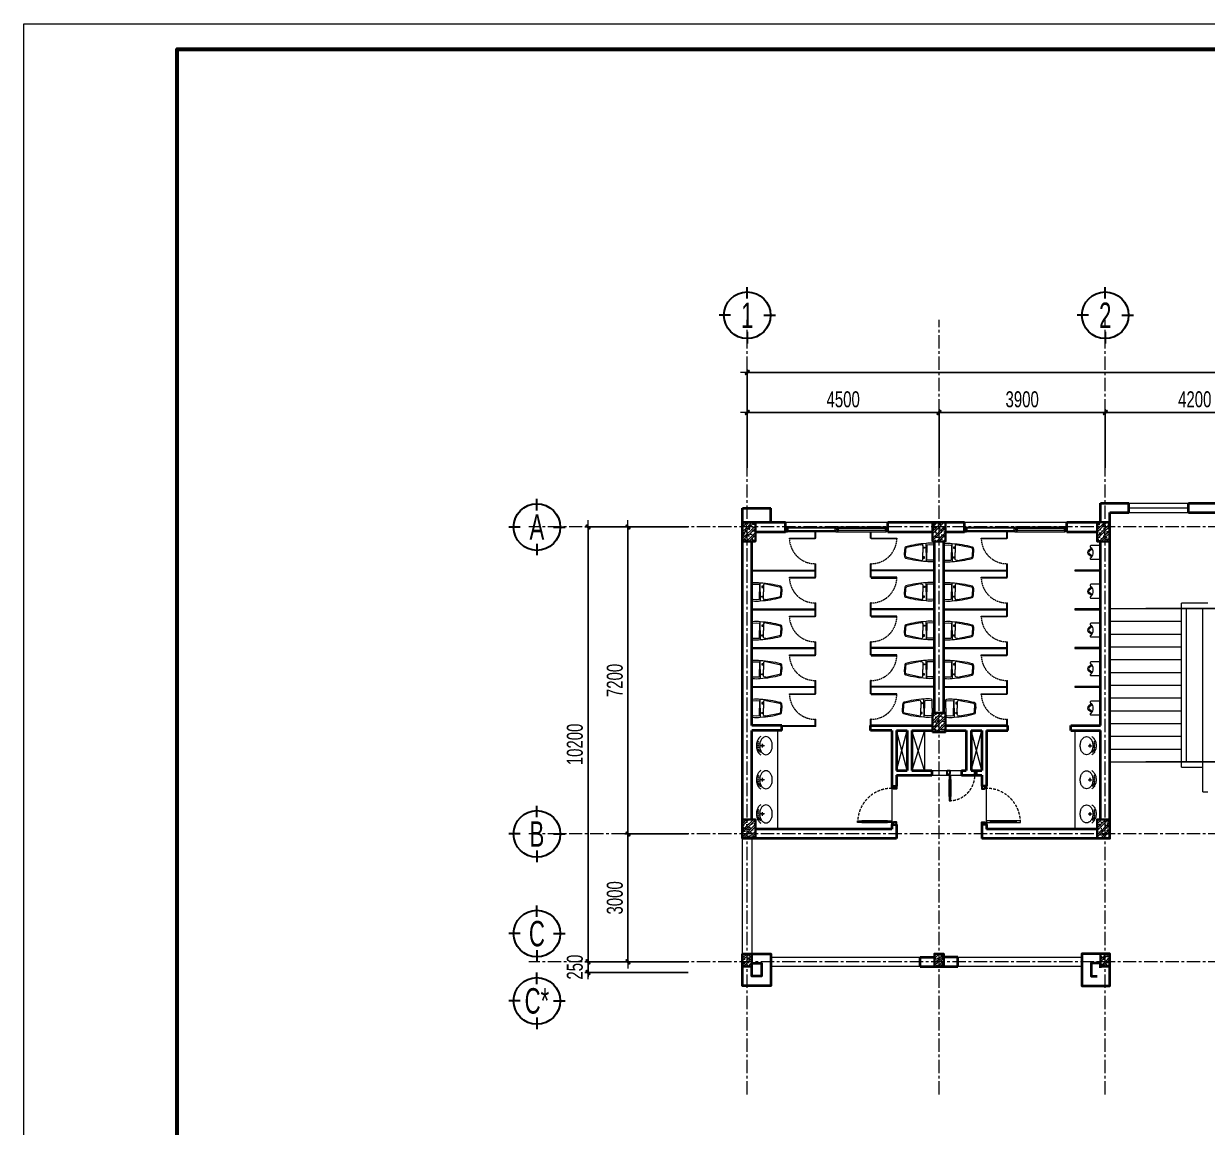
# Model space of a CAD drawing. Header units: millimetres. Extents: x 1890250 to 2116214, y -724415 to -634712.
# Drawn here: x 1890250 to 1918025, y -660600 to -634712 of the extents above; entities that cross this region are included whole.
import ezdxf
from ezdxf.enums import TextEntityAlignment as Align

# ---------------------------------------------------------------- set-up
doc = ezdxf.new("R2010")
doc.units = ezdxf.units.MM
doc.header["$LTSCALE"] = 250
doc.header["$MEASUREMENT"] = 0
for name, pattern in [('CENTER', [2, 1.25, -0.25, 0.25, -0.25]), ('HIDDEN', [0.375, 0.25, -0.125]), ('HIDDEN2', [0.1875, 0.125, -0.0625])]:
    doc.linetypes.add(name, pattern=pattern)
doc.layers.get('DEFPOINTS').update_dxf_attribs({"lineweight": 0})
for name, color, linetype, lineweight in [('03', 252, 'Continuous', 30), ('07 TB VE SINH', 154, 'Continuous', 5), ('180526 TMB PTTH VSC Hai Phong$0$Noi that', 146, 'Continuous', 9), ('cat1', 30, 'Continuous', 40), ('cot', 40, 'Continuous', 35), ('DBH_cua', 125, 'Continuous', 9), ('DBH_manh1', 67, 'Continuous', 13), ('DBH_thay1', 63, 'Continuous', 18), ('dim', 144, 'Continuous', 13), ('hatch1', 136, 'Continuous', 9), ('Khungten_LCDI', 7, 'Continuous', 5), ('KT-noithat', 8, 'HIDDEN', 9), ('LC Dim', 8, 'Continuous', 18), ('LC Text1', 3, 'Continuous', 20), ('manh1', 67, 'Continuous', 13), ('manh2', 155, 'Continuous', 9), ('Noi that', 35, 'Continuous', 9), ('noithat', 125, 'Continuous', 9), ('thay1', 63, 'Continuous', 18), ('truc', 76, 'CENTER', 9)]:
    doc.layers.add(name, color=color, linetype=linetype, lineweight=lineweight)
doc.styles.add('EG 1', font='VHAVANB.TTF')
doc.styles.add('HOATBIF', font='hoatbif.shx', dxfattribs={"width": 0.7})
doc.styles.add('Khungten', font='VHAVAN.TTF', dxfattribs={"width": 0.9, "height": 5000})
doc.styles.add('Tahoma', font='tahoma.ttf')
doc.styles.add('Title', font='VHBLACK.TTF', dxfattribs={"width": 0.8})
doc.dimstyles.new('1-100', dxfattribs={"dimscale": 100, "dimtxt": 2.5, "dimasz": 0.35, "dimexe": 0.5, "dimexo": 0, "dimgap": 0.8, "dimtad": 1, "dimdec": 0, "dimzin": 0, "dimdsep": 46, "dimtxsty": 'HOATBIF', "dimblk1": 'DOT', "dimblk2": 'DOT', "dimsah": 1, "dimcen": -1, "dimdle": 1, "dimclrd": 256, "dimclre": 256, "dimclrt": 4, "dimadec": 3, "dimazin": 2, "dimtfac": 0.333333, "dimtdec": 0, "dimtix": 1, "dimtmove": 2, "dimatfit": 3, "dimldrblk": 'DOT', "dimfxl": 1, "dimtvp": 0.833333, "dimtolj": 1, "dimtzin": 0, "dimarcsym": 0})
doc.dimstyles.new('1-150', dxfattribs={"dimscale": 150, "dimtxt": 2.5, "dimasz": 0.35, "dimexe": 0.5, "dimexo": 0, "dimgap": 0.8, "dimtad": 1, "dimdec": 0, "dimzin": 0, "dimdsep": 46, "dimtxsty": 'HOATBIF', "dimblk1": 'DOT', "dimblk2": 'DOT', "dimsah": 1, "dimcen": -1, "dimdle": 1, "dimclrd": 256, "dimclre": 256, "dimclrt": 4, "dimadec": 3, "dimazin": 2, "dimtfac": 0.333333, "dimtdec": 0, "dimtix": 1, "dimtmove": 2, "dimatfit": 3, "dimldrblk": 'DOT', "dimfxl": 1, "dimtvp": 0.833333, "dimtolj": 1, "dimtzin": 0, "dimarcsym": 0})

# ---------------------------------------------------------------- blocks, each defined once
blk = doc.blocks.new('lcdi fix H')
at = {"layer": 'DEFPOINTS', "lineweight": 0}
blk.add_lwpolyline([(-1200, -14850), (-1200, 14850), (40800, 14850), (40800, -14850)], close=True, dxfattribs=at)
at = {"layer": 'Khungten_LCDI', "color": 5, "lineweight": 60}
blk.add_lwpolyline([(0, -14650), (0, 14650), (40600, 14650), (40600, -14650)], close=True, dxfattribs=at)
at = {"color": 7, "style": 'Khungten', "width": 0.8}
for tag, p in [('REVISION', (39498.8, -10746.3)), ('NGAYHT', (39546.1, -11609.4))]:
    blk.add_attdef(tag, text='', height=200, dxfattribs=at).set_placement(p, align=Align.CENTER)
at = {"layer": 'LC Text1', "style": 'Title', "width": 1.485915}
for tag, p, p2 in [('TENBANVE1', (36912.7, -8885.8), (40339.1, -8885.8)), ('TENBANVE2', (36912.7, -9562.5), (40339.1, -9562.5))]:
    blk.add_attdef(tag, text='', height=250, dxfattribs=at).set_placement(p, p2, align=Align.FIT)
at = {"layer": 'LC Text1', "style": 'Title', "width": 0.7}
blk.add_attdef('SOBANVE', text='', height=250, dxfattribs=at).set_placement((39562, -13896.2), align=Align.CENTER)
blk = doc.blocks.new('A$C0B8376B1')
at = {"layer": 'truc'}
for p, q in [((5129, 442), (5129, 18610)), ((9629, 442), (9629, 18610)), ((13529, 442), (13529, 18610)), ((92758, 13754), (0, 13754)), ((92758, 6554), (0, 6554)), ((92758, 3554), (0, 3554))]:
    blk.add_line(p, q, dxfattribs=at)
blk = doc.blocks.new('DOT')
at = {"layer": 'LC Dim'}
blk.add_line((-3, 0), (3, 0), dxfattribs=at)
at = {"layer": 'LC Dim', "color": 4}
blk.add_line((-1, -1), (1, 1), dxfattribs=at)
blk.add_lwpolyline([(0.5, 1), (-1, -0.5), (-0.5, -1), (1, 0.5)], close=True, dxfattribs=at)
blk = doc.blocks.new('*D771')
at = {"layer": 'DEFPOINTS', "color": 0, "transparency": 16777216}
for p in [(1915630, -643833), (1915630, -645127), (1919830, -645127)]:
    blk.add_point(p, dxfattribs=at)
at = {"layer": 'dim', "lineweight": -2, "transparency": 16777216}
for p, q in [((1915630, -645127), (1915630, -643758)), ((1919830, -645127), (1919830, -643758)), ((1919777, -643833), (1915682, -643833))]:
    blk.add_line(p, q, dxfattribs=at)
at = {"layer": 'dim', "lineweight": -2, "transparency": 16777216, "xscale": 52.5, "yscale": 52.5, "zscale": 52.5, "rotation": 180}
blk.add_blockref('DOT', (1915630, -643833), dxfattribs=at)
at = {"layer": 'dim', "lineweight": -2, "transparency": 16777216, "xscale": 52.5, "yscale": 52.5, "zscale": 52.5}
blk.add_blockref('DOT', (1919830, -643833), dxfattribs=at)
at = {"layer": 'dim', "color": 4, "transparency": 16777216, "insert": (1917730, -643525), "char_height": 375, "attachment_point": 5, "style": 'HOATBIF'}
blk.add_mtext('\\A1;4200', dxfattribs=at)
blk = doc.blocks.new('*D772')
at = {"layer": 'DEFPOINTS', "color": 0, "transparency": 16777216}
for p in [(1911730, -643833), (1911730, -645127), (1915630, -645127)]:
    blk.add_point(p, dxfattribs=at)
at = {"layer": 'dim', "lineweight": -2, "transparency": 16777216}
for p, q in [((1911730, -645127), (1911730, -643758)), ((1915630, -645127), (1915630, -643758)), ((1915577, -643833), (1911782, -643833))]:
    blk.add_line(p, q, dxfattribs=at)
at = {"layer": 'dim', "lineweight": -2, "transparency": 16777216, "xscale": 52.5, "yscale": 52.5, "zscale": 52.5, "rotation": 180}
blk.add_blockref('DOT', (1911730, -643833), dxfattribs=at)
at = {"layer": 'dim', "lineweight": -2, "transparency": 16777216, "xscale": 52.5, "yscale": 52.5, "zscale": 52.5}
blk.add_blockref('DOT', (1915630, -643833), dxfattribs=at)
at = {"layer": 'dim', "color": 4, "transparency": 16777216, "insert": (1913680, -643525), "char_height": 375, "attachment_point": 5, "style": 'HOATBIF'}
blk.add_mtext('\\A1;3900', dxfattribs=at)
blk = doc.blocks.new('*D773')
at = {"layer": 'DEFPOINTS', "color": 0, "transparency": 16777216}
for p in [(1907230, -643833), (1907230, -645127), (1911730, -645127)]:
    blk.add_point(p, dxfattribs=at)
at = {"layer": 'dim', "lineweight": -2, "transparency": 16777216}
for p, q in [((1907230, -645127), (1907230, -643758)), ((1911730, -645127), (1911730, -643758)), ((1911677, -643833), (1907282, -643833))]:
    blk.add_line(p, q, dxfattribs=at)
at = {"layer": 'dim', "lineweight": -2, "transparency": 16777216, "xscale": 52.5, "yscale": 52.5, "zscale": 52.5, "rotation": 180}
blk.add_blockref('DOT', (1907230, -643833), dxfattribs=at)
at = {"layer": 'dim', "lineweight": -2, "transparency": 16777216, "xscale": 52.5, "yscale": 52.5, "zscale": 52.5}
blk.add_blockref('DOT', (1911730, -643833), dxfattribs=at)
at = {"layer": 'dim', "color": 4, "transparency": 16777216, "insert": (1909480, -643525), "char_height": 375, "attachment_point": 5, "style": 'HOATBIF'}
blk.add_mtext('\\A1;4500', dxfattribs=at)
blk = doc.blocks.new('*D774')
at = {"layer": 'DEFPOINTS', "color": 0, "transparency": 16777216}
for p in [(1907230, -642895), (1907230, -645127), (1988630, -645127)]:
    blk.add_point(p, dxfattribs=at)
at = {"layer": 'dim', "lineweight": -2, "transparency": 16777216}
for p, q in [((1907230, -645127), (1907230, -642820)), ((1988577, -642895), (1907282, -642895)), ((1988630, -645127), (1988630, -642820))]:
    blk.add_line(p, q, dxfattribs=at)
at = {"layer": 'dim', "lineweight": -2, "transparency": 16777216, "xscale": 52.5, "yscale": 52.5, "zscale": 52.5, "rotation": 180}
blk.add_blockref('DOT', (1907230, -642895), dxfattribs=at)
at = {"layer": 'dim', "lineweight": -2, "transparency": 16777216, "xscale": 52.5, "yscale": 52.5, "zscale": 52.5}
blk.add_blockref('DOT', (1988630, -642895), dxfattribs=at)
at = {"layer": 'dim', "color": 4, "transparency": 16777216, "insert": (1947930, -642588), "char_height": 375, "attachment_point": 5, "style": 'HOATBIF'}
blk.add_mtext('\\A1;81400', dxfattribs=at)
blk = doc.blocks.new('KyHieu TrucDinhVi')
at = {"color": 7, "lineweight": 30}
for p, q in [((0, 2.36), (0, 4)), ((-2.36, 0), (-4, 0)), ((2.36, 0), (4, 0)), ((0, -2.36), (0, -4))]:
    blk.add_line(p, q, dxfattribs=at)
blk.add_circle((0, 0), 3.3, dxfattribs=at)
at = {"ltscale": 20, "style": 'Tahoma'}
blk.add_attdef('AA', text='', height=3, dxfattribs=at).set_placement((0, 0), align=Align.MIDDLE_CENTER)
blk = doc.blocks.new('*D775')
at = {"layer": 'DEFPOINTS', "color": 0, "transparency": 16777216}
for p in [(1904429, -653718), (1905842, -653718), (1905842, -656718)]:
    blk.add_point(p, dxfattribs=at)
at = {"layer": 'dim', "lineweight": -2, "transparency": 16777216}
for p, q in [((1905842, -653718), (1904354, -653718)), ((1904429, -656666), (1904429, -653771)), ((1905842, -656718), (1904354, -656718))]:
    blk.add_line(p, q, dxfattribs=at)
at = {"layer": 'dim', "lineweight": -2, "transparency": 16777216, "xscale": 52.5, "yscale": 52.5, "zscale": 52.5}
for p, rotation in [((1904429, -653718), 90), ((1904429, -656718), 270)]:
    blk.add_blockref('DOT', p, dxfattribs=dict(at, rotation=rotation))
at = {"layer": 'dim', "color": 4, "transparency": 16777216, "insert": (1904122, -655218), "char_height": 375, "attachment_point": 5, "rotation": 90, "style": 'HOATBIF'}
blk.add_mtext('\\A1;3000', dxfattribs=at)
blk = doc.blocks.new('*D776')
at = {"layer": 'DEFPOINTS', "color": 0, "transparency": 16777216}
for p in [(1904429, -646518), (1905842, -646518), (1905842, -653718)]:
    blk.add_point(p, dxfattribs=at)
at = {"layer": 'dim', "lineweight": -2, "transparency": 16777216}
for p, q in [((1905842, -646518), (1904354, -646518)), ((1904429, -653666), (1904429, -646571)), ((1905842, -653718), (1904354, -653718))]:
    blk.add_line(p, q, dxfattribs=at)
at = {"layer": 'dim', "lineweight": -2, "transparency": 16777216, "xscale": 52.5, "yscale": 52.5, "zscale": 52.5}
for p, rotation in [((1904429, -646518), 90), ((1904429, -653718), 270)]:
    blk.add_blockref('DOT', p, dxfattribs=dict(at, rotation=rotation))
at = {"layer": 'dim', "color": 4, "transparency": 16777216, "insert": (1904122, -650118), "char_height": 375, "attachment_point": 5, "rotation": 90, "style": 'HOATBIF'}
blk.add_mtext('\\A1;7200', dxfattribs=at)
blk = doc.blocks.new('*D777')
at = {"layer": 'DEFPOINTS', "color": 0, "transparency": 16777216}
for p in [(1903492, -646518), (1905842, -646518), (1905842, -656718)]:
    blk.add_point(p, dxfattribs=at)
at = {"layer": 'dim', "lineweight": -2, "transparency": 16777216}
for p, q in [((1905842, -646518), (1903417, -646518)), ((1903492, -656666), (1903492, -646571)), ((1905842, -656718), (1903417, -656718))]:
    blk.add_line(p, q, dxfattribs=at)
at = {"layer": 'dim', "lineweight": -2, "transparency": 16777216, "xscale": 52.5, "yscale": 52.5, "zscale": 52.5}
for p, rotation in [((1903492, -646518), 90), ((1903492, -656718), 270)]:
    blk.add_blockref('DOT', p, dxfattribs=dict(at, rotation=rotation))
at = {"layer": 'dim', "color": 4, "transparency": 16777216, "insert": (1903184, -651618), "char_height": 375, "attachment_point": 5, "rotation": 90, "style": 'HOATBIF'}
blk.add_mtext('\\A1;10200', dxfattribs=at)
blk = doc.blocks.new('*D778')
at = {"layer": 'DEFPOINTS', "color": 0, "transparency": 16777216}
for p in [(1905842, -656718), (1903492, -656968), (1905842, -656968)]:
    blk.add_point(p, dxfattribs=at)
at = {"layer": 'dim', "lineweight": -2, "transparency": 16777216}
for p, q in [((1905842, -656718), (1903417, -656718)), ((1903492, -656666), (1903492, -656613)), ((1903492, -656718), (1903492, -656968)), ((1905842, -656968), (1903417, -656968)), ((1903492, -657021), (1903492, -657073))]:
    blk.add_line(p, q, dxfattribs=at)
at = {"layer": 'dim', "lineweight": -2, "transparency": 16777216, "xscale": 52.5, "yscale": 52.5, "zscale": 52.5}
for p, rotation in [((1903492, -656718), 270), ((1903492, -656968), 90)]:
    blk.add_blockref('DOT', p, dxfattribs=dict(at, rotation=rotation))
at = {"layer": 'dim', "color": 4, "transparency": 16777216, "insert": (1903184, -656843), "char_height": 375, "attachment_point": 5, "rotation": 90, "style": 'HOATBIF'}
blk.add_mtext('\\A1;250', dxfattribs=at)
blk = doc.blocks.new('COT 30X45')
at = {"layer": 'hatch1'}
h = blk.add_hatch(dxfattribs=at)
h.set_pattern_fill('BTCT', color=256, scale=30)
h.set_pattern_definition([(50, (-140251.38, -4434.1), (215.17805, -18.82564), [22.5, -247.5]), (355, (-140251.38, -4434.1), (-41.6254, 225.65764), [18, -198]), (100.4514, (-140233.45, -4435.67), (173.5528, 206.83186), [19.12206, -210.34263]), (46.1842, (-140251.38, -4374.1), (320.1723, -49.6557), [33.75, -371.25]), (96.6356, (-140224.7, -4378.24), (280.3988, 292.23536), [28.6831, -315.5139]), (351.1842, (-140251.38, -4374.1), (280.3986, 292.2356), [27, -297]), (21, (-140221.38, -4389.1), (179.07212, -120.78567), [22.5, -247.5]), (326, (-140221.38, -4389.1), (72.9946, 217.545), [18, -198]), (71.4514, (-140206.46, -4399.17), (252.0668, 96.75915), [19.12206, -210.34263]), (37.5, (-140251.38, -4434.105), (3.647957, 99.868156), [0, -195.6, 0, -201, 0, -198.75]), (7.5, (-140251.38, -4434.1), (78.92086, 118.32351), [0, -114.6, 0, -191.1, 0, -75.75]), (327.5, (-140318.28, -4434.105), (160.14673, -6.76646), [0, -75, 0, -234, 0, -310.5]), (317.5, (-140348.28, -4434.1), (174.95585, 30.0315), [0, -97.5, 0, -155.4, 0, -220.5]), (45, (-140251.38, -4434.1), (-79.54951, 79.54951), []), (45, (-140198.35, -4434.1), (-79.54951, 79.54951), [])])
h.paths.add_polyline_path([(300, 450), (0, 450), (0, 0), (300, 0)])
at = {"layer": 'cot'}
blk.add_lwpolyline([(0, 0), (300, 0), (300, 450), (0, 450)], close=True, dxfattribs=at)
blk = doc.blocks.new('COT 22X30')
at = {"layer": 'hatch1'}
h = blk.add_hatch(dxfattribs=at)
h.set_pattern_fill('BTCT', color=256, scale=30)
h.set_pattern_definition([(50, (-164608.16, -56017.02), (215.17805, -18.82564), [22.5, -247.5]), (355, (-164608.16, -56017.02), (-41.6254, 225.65764), [18, -198]), (100.4514, (-164590.23, -56018.6), (173.55281, 206.83186), [19.12206, -210.34263]), (46.1842, (-164608.16, -55957.02), (320.1723, -49.6557), [33.75, -371.25]), (96.6356, (-164581.48, -55961.16), (280.3988, 292.23536), [28.6831, -315.5139]), (351.1842, (-164608.16, -55957.02), (280.3986, 292.2356), [27, -297]), (21, (-164578.16, -55972.02), (179.07212, -120.78567), [22.5, -247.5]), (326, (-164578.16, -55972.02), (72.9946, 217.545), [18, -198]), (71.4514, (-164563.24, -55982.09), (252.0668, 96.75915), [19.12206, -210.34263]), (37.5, (-164608.16, -56017.02), (3.647957, 99.868156), [0, -195.6, 0, -201, 0, -198.75]), (7.5, (-164608.16, -56017.02), (78.92086, 118.323514), [0, -114.6, 0, -191.1, 0, -75.75]), (327.5, (-164675.06, -56017.02), (160.14673, -6.76646), [0, -75, 0, -234, 0, -310.5]), (317.5, (-164705.06, -56017.02), (174.95585, 30.0315), [0, -97.5, 0, -155.4, 0, -220.5]), (45, (-164608.16, -56017.02), (-79.54951, 79.54951), []), (45, (-164555.13, -56017.02), (-79.54951, 79.54951), [])])
h.paths.add_polyline_path([(300, 220), (0, 220), (0, 0), (300, 0)])
at = {"layer": 'cot'}
blk.add_lwpolyline([(0, 0), (300, 0), (300, 220), (0, 220)], close=True, dxfattribs=at)
blk = doc.blocks.new('A$C69BC6F3A')
at = {"layer": 'cot', "rotation": 180}
for p in [(300, 10420), (4760, 10420), (8620, 10420)]:
    blk.add_blockref('COT 30X45', p, dxfattribs=at)
at = {"layer": 'cot'}
for p in [(4460, 5500), (0, 3000), (8320, 3000)]:
    blk.add_blockref('COT 30X45', p, dxfattribs=at)
at = {"layer": 'cot', "xscale": -1, "rotation": 270}
for p in [(0, 0), (4500, 0), (8400, 0)]:
    blk.add_blockref('COT 22X30', p, dxfattribs=at)
blk = doc.blocks.new('*U740')
at = {"color": 31}
for points in [[(60, -40), (45, -40), (45, -10), (0, -10), (0, -40), (0, -40), (0, -90), (0, -90), (0, -120), (45, -120), (45, -90), (60, -90)], [(30, -90), (60, -90), (60, -40), (30, -40)], [(1193, -90), (1163, -90), (1163, -40), (1193, -40)], [(1223, -90), (1207, -90), (1207, -40), (1223, -40), (1223, -10), (1177, -10), (1177, -40), (1193, -40), (1193, -90), (1177, -90), (1177, -120), (1223, -120)], [(1207, -90), (1237, -90), (1237, -40), (1207, -40)], [(2340, -40), (2355, -40), (2355, -10), (2400, -10), (2400, -40), (2400, -40), (2400, -90), (2400, -90), (2400, -120), (2355, -120), (2355, -90), (2340, -90)], [(2370, -90), (2340, -90), (2340, -40), (2370, -40)]]:
    blk.add_lwpolyline(points, close=True, dxfattribs=at)
at = {"lineweight": -2}
for points in [[(45, -10), (1177, -10), (1177, -40), (45, -40)], [(45, -90), (1177, -90), (1177, -120), (45, -120)], [(2355, -10), (1223, -10), (1223, -40), (2355, -40)], [(2355, -90), (1223, -90), (1223, -120), (2355, -120)]]:
    blk.add_lwpolyline(points, close=True, dxfattribs=at)
blk = doc.blocks.new('A$C22885C9E2')
at = {"layer": 'cat1'}
for p, q in [((0, -7750), (0, 0)), ((0, 0), (660, 0)), ((660, -330), (660, 0)), ((8400, 120), (9060, 120)), ((8400, -330), (8400, 120)), ((9060, -100), (9060, 120)), ((10460, -100), (10460, 120)), ((10460, 120), (12820, 120)), ((8620, -7750), (8620, -100)), ((8620, -100), (9060, -100)), ((10460, -100), (12600, -100)), ((0, -330), (1010, -330)), ((300, -550), (1010, -550)), ((1010, -550), (1010, -330)), ((3410, -550), (3410, -330)), ((3410, -330), (5210, -330)), ((3410, -550), (4460, -550)), ((4760, -550), (5210, -550)), ((5210, -550), (5210, -330)), ((7610, -550), (7610, -330)), ((7610, -330), (8400, -330)), ((7610, -550), (8320, -550)), ((220, -5100), (220, -780)), ((4500, -4800), (4500, -780)), ((4720, -4800), (4720, -780)), ((8400, -5100), (8400, -780)), ((920, -5100), (220, -5100)), ((920, -5210), (220, -5210)), ((220, -7300), (220, -5210)), ((920, -5210), (920, -5100)), ((3000, -5100), (4460, -5100)), ((3000, -5210), (3000, -5100)), ((3500, -5210), (3000, -5210)), ((3500, -5210), (3500, -6520)), ((3610, -5210), (3860, -5210)), ((3610, -5210), (3610, -6150)), ((3860, -5210), (3860, -6150)), ((3970, -5210), (3970, -6150)), ((3970, -5210), (4460, -5210)), ((4760, -5100), (6220, -5100)), ((4760, -5210), (5250, -5210)), ((5250, -5210), (5250, -6150)), ((5360, -5210), (5360, -6150)), ((5360, -5210), (5610, -5210)), ((5610, -5210), (5610, -6150)), ((5720, -5210), (5720, -6520)), ((5720, -5210), (6220, -5210)), ((6220, -5210), (6220, -5100)), ((7700, -5210), (7700, -5100)), ((7700, -5100), (8400, -5100)), ((7700, -5210), (8400, -5210)), ((8400, -7300), (8400, -5210)), ((3610, -6150), (3860, -6150)), ((3610, -6260), (4440, -6260)), ((3610, -6260), (3610, -6520)), ((3970, -6150), (4440, -6150)), ((4440, -6150), (4440, -6260)), ((5140, -6150), (5140, -6260)), ((5140, -6150), (5250, -6150)), ((5140, -6260), (5610, -6260)), ((5360, -6150), (5610, -6150)), ((5610, -6260), (5610, -6520)), ((3500, -6520), (3610, -6520)), ((5720, -6520), (5610, -6520)), ((3500, -7420), (3610, -7420)), ((3500, -7420), (3500, -7530)), ((3610, -7420), (3610, -7750)), ((5720, -7420), (5610, -7420)), ((5610, -7420), (5610, -7750)), ((5720, -7420), (5720, -7530)), ((3610, -7750), (0, -7750)), ((3500, -7530), (300, -7530)), ((8620, -7750), (5610, -7750)), ((8320, -7530), (5720, -7530)), ((4170, -10750), (4170, -10530)), ((4170, -10530), (4500, -10530)), ((5050, -10530), (4720, -10530)), ((5050, -10750), (5050, -10530)), ((4170, -10750), (5050, -10750))]:
    blk.add_line(p, q, dxfattribs=at)
for points in [[(0, -10450), (660, -10450), (660, -11200), (0, -11200)], [(8620, -10450), (7960, -10450), (7960, -11200), (8620, -11200)], [(220, -10670), (440, -10670), (440, -10980), (220, -10980)]]:
    blk.add_lwpolyline(points, close=True, dxfattribs=at)
blk.add_lwpolyline([(8400, -10780), (8400, -10670), (8180, -10670), (8180, -10980), (8320, -10980)], dxfattribs=at)
at = {"layer": 'manh1'}
for p, q in [((8620, -2350), (10300, -2350)), ((8620, -2650), (10300, -2650)), ((8620, -2950), (10300, -2950)), ((8620, -3250), (10300, -3250)), ((8620, -3550), (10300, -3550)), ((8620, -3850), (10300, -3850)), ((8620, -4150), (10300, -4150)), ((8620, -4450), (10300, -4450)), ((8620, -4750), (10300, -4750)), ((3860, -6150), (3610, -5210)), ((3610, -6150), (3860, -5210)), ((4270, -6150), (3970, -5210)), ((4270, -5210), (3970, -6150)), ((4270, -5210), (4270, -6150)), ((5610, -6150), (5360, -5210)), ((5360, -6150), (5610, -5210)), ((8620, -5050), (10300, -5050)), ((8620, -5350), (10300, -5350)), ((8620, -5650), (10300, -5650)), ((8620, -5950), (10300, -5950))]:
    blk.add_line(p, q, dxfattribs=at)
at = {"layer": 'thay1'}
for p, q in [((9060, 120), (10460, 120)), ((9060, 10), (10460, 10)), ((9060, -100), (10460, -100)), ((1010, -330), (7610, -330)), ((10920, -2230), (10300, -2230)), ((10300, -6070), (10300, -2230)), ((10420, -5950), (10420, -2350)), ((10800, -2350), (10420, -2350)), ((10800, -6650), (10800, -2350)), ((10300, -6070), (10800, -6070)), ((10420, -5950), (10800, -5950)), ((4440, -6150), (5140, -6150)), ((4440, -6260), (5140, -6260)), ((3500, -6520), (3500, -7420)), ((5720, -7420), (5720, -6520)), ((10800, -6650), (10920, -6650))]:
    blk.add_line(p, q, dxfattribs=at)
for points in [[(220, -10450), (0, -10450), (0, -7750), (220, -7750)], [(4170, -10750), (660, -10750), (660, -10530), (4170, -10530)], [(5050, -10530), (7960, -10530), (7960, -10750), (5050, -10750)]]:
    blk.add_lwpolyline(points, close=True, dxfattribs=at)
at = {"layer": 'cot'}
blk.add_blockref('A$C69BC6F3A', (0, -10750), dxfattribs=at)
at = {"layer": 'DBH_cua'}
for p in [(1010, -430), (5210, -430)]:
    blk.add_blockref('*U740', p, dxfattribs=at)
blk = doc.blocks.new('*U739')
at = {"color": 8}
blk.add_wipeout([(1, 0), (21, 113), (41, 156), (61, 185), (81, 207), (101, 225), (121, 238), (141, 248), (161, 255), (181, 259), (201, 260), (221, 259), (241, 256), (261, 250), (281, 241), (301, 228), (321, 212), (341, 191), (361, 164), (381, 126), (401, 59), (406, 0), (401, -63), (381, -129), (361, -167), (341, -195), (321, -215), (301, -232), (281, -244), (261, -253), (241, -259), (221, -263), (201, -264), (181, -262), (161, -258), (141, -251), (121, -241), (101, -228), (81, -211), (61, -188), (41, -159), (21, -117)], dxfattribs=at)
for p, q in [((198, 0), (109, 0)), ((153, -44), (153, 44)), ((38, -130), (102, -96)), ((43, -138), (91, -112))]:
    blk.add_line(p, q)
for points in [[(112, 216, 0.07708), (66, 174, 0.088175), (25, 97, 0.079002), (10, 0, 0.079002), (25, -97, 0.035427), (38, -130, 0.07708)], [(43, -138, 0.043566), (66, -174, 0.07708), (112, -216, 0.041486)]]:
    blk.add_lwpolyline(points, format="xyb")
blk.add_lwpolyline([(235, 212, 0.134042), (181, 197, 0.106817), (130, 150, 0.082468), (98, 84, 0.070874), (86, 0, 0.070874), (98, -84, 0.082468), (130, -150, 0.106817), (181, -197, 0.134042), (235, -212, 0.134042), (289, -197, 0.106817), (340, -150, 0.082468), (371, -84, 0.070874), (383, 0, 0.070874), (371, 84, 0.082468), (340, 150, 0.106817), (289, 197, 0.134042)], format="xyb", close=True)
for centre, radius in [((52, 90), 9.45), ((52, 45), 9.45), ((52, 0), 9.45), ((153, 0), 18), ((153, 0), 13.5), ((52, -45), 9.45), ((52, -90), 9.45)]:
    blk.add_circle(centre, radius)
for radius, start in [(56.6, 159.643), (47.6, 145.2455)]:
    blk.add_arc((144, -132), radius, start, 213.4774)
blk = doc.blocks.new('*U742')
blk.add_blockref('*U739', (-106, -256))
blk = doc.blocks.new('*U743')
at = {"layer": 'noithat', "color": 0, "linetype": 'ByBlock', "lineweight": -2, "transparency": 16777216}
for p in [(0, 1600), (0, 800), (0, 0)]:
    blk.add_blockref('*U742', p, dxfattribs=at)
blk = doc.blocks.new('*U744')
blk.add_blockref('*U739', (-106, -256))
blk = doc.blocks.new('*U745')
at = {"layer": 'noithat', "color": 0, "linetype": 'ByBlock', "lineweight": -2, "transparency": 16777216}
for p in [(0, 1600), (0, 800), (0, 0)]:
    blk.add_blockref('*U744', p, dxfattribs=at)
blk = doc.blocks.new('xb')
at = {"layer": '07 TB VE SINH'}
for p, q in [((-129, -253), (-129, -233)), ((-129, -233), (-103, -233)), ((-129, -263), (-129, -253)), ((-103, -263), (-129, -263)), ((-103, -233), (-103, -263)), ((103, -233), (103, -263)), ((129, -233), (103, -233)), ((103, -263), (129, -263)), ((129, -253), (129, -233)), ((129, -263), (129, -253)), ((-183, -326), (-115, -649)), ((183, -326), (115, -649)), ((-83, -675), (0, -675)), ((83, -675), (0, -675))]:
    blk.add_line(p, q, dxfattribs=at)
for points in [[(0, 0), (-192, 0, 0.375498), (-214, -19, 0.074821), (-211, -195, 0.054867), (-137, -666, 0.291291), (-107, -693, 0.040287), (0, -700, 1.075039)], [(0, 0), (192, 0, -0.375498), (214, -19, -0.074821), (211, -195, -0.054867), (137, -666, -0.291291), (107, -693, -0.040287), (0, -700, -1.075039)], [(-183, -326, -0.553566), (-140, -268), (0, -268)], [(183, -326, 0.553566), (140, -268), (0, -268)]]:
    blk.add_lwpolyline(points, format="xyb", dxfattribs=at)
for points in [[(-168, 0), (-175, -17), (-179, -113), (-175, -169), (-164, -179), (0, -179)], [(168, 0), (175, -17), (179, -113), (175, -169), (164, -179), (0, -179)], [(0, -195), (-211, -195)], [(0, -195), (211, -195)]]:
    blk.add_lwpolyline(points, dxfattribs=at)
for centre, start, end in [((-83, -642), 191.9196, 269.7077), ((83, -642), 270.2923, 348.0804)]:
    blk.add_arc(centre, 33.3, start, end, dxfattribs=at)
blk = doc.blocks.new('U 57 K PLAN')
at = {"layer": '07 TB VE SINH'}
for p, q in [((-165, 0), (-165, -230)), ((-165, 0), (165, 0)), ((165, 0), (165, -230)), ((-125, -239), (-108, -216)), ((-98, -216), (-53, -277)), ((-77, -201), (-27, -270)), ((77, -201), (27, -270)), ((98, -216), (53, -277)), ((125, -239), (108, -216))]:
    blk.add_line(p, q, dxfattribs=at)
for centre, radius, start, end in [((-141, -217), 26.9, 207.5251, 308.0285), ((0, -322), 152, 44.4178, 135.5233), ((-103, -219), 6.6, 36.0031, 144.7819), ((-103, -219), 31.6, 36.0031, 50.9494), ((0, -251), 59, 206.1569, 333.8431), ((0, -244), 37.7, 224.0165, 315.9835), ((103, -220), 31.6, 128.9596, 143.9969), ((103, -220), 6.6, 35.561, 143.9969), ((141, -217), 26.9, 231.9714, 332.4749)]:
    blk.add_arc(centre, radius, start, end, dxfattribs=at)
blk = doc.blocks.new('180526 TMB PTTH VSC Hai Phong$0$Wc2$0$$1$tieu nam')
at = {"layer": 'Noi that', "xscale": -1}
blk.add_blockref('U 57 K PLAN', (125, 0), dxfattribs=at)
blk = doc.blocks.new('A$C5604176A')
at = {"layer": 'manh2', "linetype": 'HIDDEN2', "extrusion": (6.34428e-20, -9.44698e-07, 1)}
for centre, start, end in [((3568, 8136, -1), 180, 270), ((4888, 8136, 0), 270, 0), ((8068, 8136, 0), 180, 270), ((3568, 7216, 0), 180, 270), ((4888, 7216, 0), 270, 0), ((8068, 7216, 0), 180, 270), ((3568, 6306, -1), 180, 270), ((4888, 6306, 0), 270, 0), ((8068, 6306, 0), 180, 270), ((3568, 5396, -1), 180, 270), ((4888, 5396, 0), 270, 0), ((8068, 5396, 0), 180, 270), ((3568, 4486, 0), 180, 270), ((4888, 4486, 0), 270, 0), ((8068, 4486, 0), 180, 270)]:
    blk.add_arc(centre, 600, start, end, dxfattribs=at)
at = {"layer": 'thay1', "extrusion": (-4.6328e-19, -1.54248e-06, 1)}
for p, q in [((3568, 8136, 0), (3568, 8286, 0)), ((3588, 8136, 0), (3588, 8286, 0)), ((4868, 8136, 0), (4868, 8286, 0)), ((4888, 8136, 0), (4888, 8286, 0)), ((3568, 7386, 0), (3568, 7536, 0)), ((3588, 7216, 0), (3588, 7536, 0)), ((3568, 7216, 0), (3568, 7366, 0)), ((3568, 6466, 0), (3568, 6616, 0)), ((3568, 6306, 0), (3568, 6456, 0)), ((3588, 6466, 0), (3588, 6616, 0)), ((3588, 6306, 0), (3588, 6466, 0)), ((3568, 5556, 0), (3568, 5706, 0)), ((3588, 5556, 0), (3588, 5706, 0)), ((3588, 5396, 0), (3588, 5556, 0)), ((3568, 5396, 0), (3568, 5546, 0)), ((3568, 4646, 0), (3568, 4796, 0)), ((3588, 4646, 0), (3588, 4796, 0)), ((3568, 4486, 0), (3568, 4636, 0)), ((3588, 4486, 0), (3588, 4646, 0)), ((3568, 3736, 0), (3568, 3886, 0)), ((3588, 3716, 0), (3588, 3886, 0))]:
    blk.add_line(p, q, dxfattribs=at)
at = {"layer": 'thay1', "extrusion": (6.34428e-20, -9.44698e-07, 1)}
for p, q in [((3568, 8136, 0), (3588, 8136, 0)), ((4868, 8136, 0), (4888, 8136, 0)), ((8068, 8136, 0), (8088, 8136, 0)), ((3568, 7536, 0), (3588, 7536, 0)), ((4888, 7536, 0), (4868, 7536, 0)), ((8068, 7536, 0), (8088, 7536, 0)), ((3568, 7216, 0), (3588, 7216, 0)), ((4888, 7216, 0), (4868, 7216, 0)), ((8068, 7216, 0), (8088, 7216, 0)), ((3568, 6616, 0), (3588, 6616, 0)), ((4888, 6616, 0), (4868, 6616, 0)), ((8068, 6616, 0), (8088, 6616, 0)), ((3568, 6306, 0), (3588, 6306, 0)), ((4888, 6306, 0), (4868, 6306, 0)), ((8068, 6306, 0), (8088, 6306, 0)), ((3568, 5706, 0), (3588, 5706, 0)), ((4888, 5706, 0), (4868, 5706, 0)), ((8068, 5706, 0), (8088, 5706, 0)), ((3568, 5396, 0), (3588, 5396, 0)), ((4888, 5396, 0), (4868, 5396, 0)), ((8068, 5396, 0), (8088, 5396, 0)), ((3568, 4796, 0), (3588, 4796, 0)), ((4888, 4796, 0), (4868, 4796, 0)), ((8068, 4796, 0), (8088, 4796, 0)), ((3568, 4486, 0), (3588, 4486, 0)), ((4888, 4486, 0), (4868, 4486, 0)), ((8068, 4486, 0), (8088, 4486, 0)), ((3568, 3736, 0), (2788, 3737, 0)), ((3588, 3716, 0), (2788, 3717, 0)), ((3568, 3886, 0), (3588, 3886, 0)), ((4888, 3886, 0), (4868, 3886, 0)), ((8068, 3886, 0), (8088, 3886, 0))]:
    blk.add_line(p, q, dxfattribs=at)
at = {"layer": 'thay1', "extrusion": (3.51677e-18, -1.54248e-06, 1)}
for p, q in [((8068, 8136, 0), (8068, 8286, 0)), ((8088, 8136, 0), (8088, 8286, 0)), ((8068, 7386, 0), (8068, 7536, 0)), ((8088, 7216, 0), (8088, 7536, 0)), ((8068, 7216, 0), (8068, 7366, 0)), ((8068, 6466, 0), (8068, 6616, 0)), ((8068, 6306, 0), (8068, 6456, 0)), ((8088, 6466, 0), (8088, 6616, 0)), ((8088, 6306, 0), (8088, 6466, 0)), ((8068, 5556, 0), (8068, 5706, 0)), ((8088, 5556, 0), (8088, 5706, 0)), ((8088, 5396, 0), (8088, 5556, 0)), ((8068, 5396, 0), (8068, 5546, 0)), ((8068, 4656, 0), (8068, 4796, 0)), ((8088, 4646, 0), (8088, 4796, 0)), ((8068, 4486, 0), (8068, 4636, 0)), ((8088, 4486, 0), (8088, 4646, 0)), ((8068, 3736, 0), (8068, 3886, 0)), ((8088, 3736, 0), (8088, 3886, 0))]:
    blk.add_line(p, q, dxfattribs=at)
at = {"layer": 'thay1', "extrusion": (2.78816e-18, -1.54248e-06, 1)}
for p, q in [((4868, 7216, 0), (4868, 7536, 0)), ((4888, 7386, 0), (4888, 7536, 0)), ((4888, 7216, 0), (4888, 7366, 0)), ((4868, 6466, 0), (4868, 6616, 0)), ((4868, 6306, 0), (4868, 6466, 0)), ((4888, 6466, 0), (4888, 6616, 0)), ((4888, 6306, 0), (4888, 6456, 0)), ((4868, 5556, 0), (4868, 5706, 0)), ((4868, 5396, 0), (4868, 5556, 0)), ((4888, 5556, 0), (4888, 5706, 0)), ((4888, 5396, 0), (4888, 5546, 0)), ((4868, 4646, 0), (4868, 4796, 0)), ((4888, 4656, 0), (4888, 4796, 0)), ((4868, 4486, 0), (4868, 4646, 0)), ((4888, 4486, 0), (4888, 4636, 0)), ((4868, 3736, 0), (4868, 3886, 0)), ((4888, 3736, 0), (4888, 3886, 0))]:
    blk.add_line(p, q, dxfattribs=at)
at = {"layer": 'thay1', "extrusion": (6.34428e-20, -9.44698e-07, 1), "elevation": 0}
for points in [[(3568, 8136), (3568, 8116), (2968, 8116), (2968, 8136)], [(5488, 8136), (5488, 8116), (4888, 8116), (4888, 8136)], [(8068, 8136), (8068, 8116), (7468, 8116), (7468, 8136)], [(9668, 7366), (10268, 7366), (10268, 7386), (9668, 7386)], [(3568, 7216), (3568, 7196), (2968, 7196), (2968, 7216)], [(4888, 7216), (4888, 7196), (5488, 7196), (5488, 7216)], [(8068, 7216), (8068, 7196), (7468, 7196), (7468, 7216)], [(9668, 6456), (10268, 6456), (10268, 6476), (9668, 6476)], [(3568, 6306), (3568, 6286), (2968, 6286), (2968, 6306)], [(4888, 6306), (4888, 6286), (5488, 6286), (5488, 6306)], [(8068, 6306), (8068, 6286), (7468, 6286), (7468, 6306)], [(9668, 5546), (10268, 5546), (10268, 5566), (9668, 5566)], [(3568, 5396), (3568, 5376), (2968, 5376), (2968, 5396)], [(4888, 5396), (4888, 5376), (5488, 5376), (5488, 5396)], [(8068, 5396), (8068, 5376), (7468, 5376), (7468, 5396)], [(3568, 4486), (3568, 4466), (2968, 4466), (2968, 4486)], [(4888, 4486), (4888, 4466), (5488, 4466), (5488, 4486)], [(8068, 4486), (8068, 4466), (7468, 4466), (7468, 4486)], [(9668, 4636), (10268, 4636), (10268, 4656), (9668, 4656)]]:
    blk.add_lwpolyline(points, close=True, dxfattribs=at)
at = {"layer": 'thay1', "extrusion": (-4.6328e-19, -1.54248e-06, 1), "elevation": 0}
for points in [[(2088, 7386), (3568, 7386)], [(2088, 7366), (3568, 7366)], [(2088, 6476), (3568, 6476)], [(2088, 6456), (3568, 6456)], [(2088, 5566), (3568, 5566)], [(2088, 5546), (3568, 5546)], [(2088, 4656), (3568, 4656)], [(2088, 4636), (3568, 4636)]]:
    blk.add_lwpolyline(points, dxfattribs=at)
at = {"layer": 'thay1', "extrusion": (2.78816e-18, -1.54248e-06, 1), "elevation": 0}
for points in [[(6368, 7386), (4888, 7386)], [(6368, 7366), (4888, 7366)], [(6368, 6476), (4888, 6476)], [(6368, 6456), (4888, 6456)], [(6368, 5566), (4888, 5566)], [(6368, 5546), (4888, 5546)], [(6368, 4656), (4888, 4656)], [(6368, 4636), (4888, 4636)]]:
    blk.add_lwpolyline(points, dxfattribs=at)
at = {"layer": 'thay1', "extrusion": (3.51677e-18, -1.54248e-06, 1), "elevation": 0}
for points in [[(6588, 7386), (8068, 7386)], [(6588, 7366), (8068, 7366)], [(6588, 6476), (8068, 6476)], [(6588, 6456), (8068, 6456)], [(6588, 5566), (8068, 5566)], [(6588, 5546), (8068, 5546)], [(6588, 4656), (8068, 4656)], [(6588, 4636), (8068, 4636)]]:
    blk.add_lwpolyline(points, dxfattribs=at)
at = {"layer": '180526 TMB PTTH VSC Hai Phong$0$Noi that', "extrusion": (-1.29596e-19, 1.8894e-06, -1), "zscale": -1, "rotation": 90}
for p in [(-10268, 7672, 0), (-10268, 6762, 0), (-10268, 5852, 0), (-10268, 4942, 0), (-10268, 4022, 0)]:
    blk.add_blockref('180526 TMB PTTH VSC Hai Phong$0$Wc2$0$$1$tieu nam', p, dxfattribs=at)
at = {"layer": 'KT-noithat', "extrusion": (-6.37392e-20, 9.44698e-07, -1), "rotation": 90}
for p, zscale in [((-6368, 7797, 0), -1.000000163912772), ((-6368, 6877, 0), -1.000000163912772), ((-6368, 5967, 0), -1.000000163912772), ((-6368, 5057, 0), -1.000000163912772), ((-6318, 4147, 0), -1.000000163912773)]:
    blk.add_blockref('xb', p, dxfattribs=dict(at, zscale=zscale))
at = {"layer": 'KT-noithat', "extrusion": (6.29981e-20, -9.44698e-07, 1), "rotation": 90}
for p in [(6588, 7797, 0), (2088, 6877, 0), (6588, 6877, 0), (2088, 5967, 0), (6588, 5967, 0), (2088, 5057, 0), (6588, 5057, 0), (2088, 4147, 0), (6638, 4147, 0)]:
    blk.add_blockref('xb', p, dxfattribs=at)
blk = doc.blocks.new('A$C6A825CDC')
at = {"layer": 'thay1', "extrusion": (6.34428e-20, -9.44698e-07, 1)}
blk.add_line((2688, 3627), (2688, 1306), dxfattribs=at)
at = {"layer": 'thay1', "extrusion": (-6.34428e-20, -9.44698e-07, 1)}
blk.add_line((9668, 3627), (9668, 1306), dxfattribs=at)
at = {"layer": 'noithat'}
blk.add_blockref('A$C5604176A', (0, 0), dxfattribs=at)
blk.add_blockref('*U743', (2288, 1923), dxfattribs=at)
at = {"layer": 'noithat', "xscale": -1}
blk.add_blockref('*U745', (10068, 1923), dxfattribs=at)
blk = doc.blocks.new('*U736')
blk.add_line((-100, -70), (-700, -70))
for points in [[(0, -50), (-800, -50), (-800, -90), (0, -90)], [(-100, -50), (-100, -90), (-700, -90), (-700, -50)]]:
    blk.add_lwpolyline(points, close=True)
at = {"linetype": 'HIDDEN'}
blk.add_arc((0, -50), 800, 180, 270, dxfattribs=at)
at = {"layer": '03'}
for points in [[(110, 0), (110, -60), (40, -60), (40, -50), (0, -50), (0, 0)], [(110, -900), (110, -840), (40, -840), (40, -850), (0, -850), (0, -900)]]:
    blk.add_lwpolyline(points, close=True, dxfattribs=at)
blk = doc.blocks.new('*U748')
blk.add_line((100, -70), (700, -70))
for points in [[(0, -50), (800, -50), (800, -90), (0, -90)], [(100, -50), (100, -90), (700, -90), (700, -50)]]:
    blk.add_lwpolyline(points, close=True)
at = {"linetype": 'HIDDEN'}
blk.add_arc((0, -50), 800, 270, 0, dxfattribs=at)
at = {"layer": '03'}
for points in [[(-110, 0), (-110, -60), (-40, -60), (-40, -50), (0, -50), (0, 0)], [(-110, -900), (-110, -840), (-40, -840), (-40, -850), (0, -850), (0, -900)]]:
    blk.add_lwpolyline(points, close=True, dxfattribs=at)
blk = doc.blocks.new('*U749')
blk.add_line((100, 70), (500, 70))
for points in [[(0, 50), (600, 50), (600, 90), (0, 90)], [(100, 50), (100, 90), (500, 90), (500, 50)]]:
    blk.add_lwpolyline(points, close=True)
at = {"linetype": 'HIDDEN'}
blk.add_arc((0, 50), 600, 360, 90, dxfattribs=at)
at = {"layer": '03'}
for points in [[(-110, 700), (-110, 640), (-40, 640), (-40, 650), (0, 650), (0, 700)], [(-110, 0), (-110, 60), (-40, 60), (-40, 50), (0, 50), (0, 0)]]:
    blk.add_lwpolyline(points, close=True, dxfattribs=at)
blk = doc.blocks.new('*D823')
at = {"layer": 'DEFPOINTS', "color": 0, "transparency": 16777216}
for p in [(1916580, -648428), (1921764, -648428), (1916580, -652028)]:
    blk.add_point(p, dxfattribs=at)
at = {"layer": 'dim', "lineweight": -2, "transparency": 16777216}
for p, q in [((1916580, -648428), (1921814, -648428)), ((1921764, -651993), (1921764, -648463)), ((1916580, -652028), (1921814, -652028))]:
    blk.add_line(p, q, dxfattribs=at)
at = {"layer": 'dim', "lineweight": -2, "transparency": 16777216, "xscale": 35, "yscale": 35, "zscale": 35}
for p, rotation in [((1921764, -648428), 90), ((1921764, -652028), 270)]:
    blk.add_blockref('DOT', p, dxfattribs=dict(at, rotation=rotation))
at = {"layer": 'dim', "color": 4, "transparency": 16777216, "insert": (1921559, -650228), "char_height": 250, "attachment_point": 5, "rotation": 90, "style": 'HOATBIF'}
blk.add_mtext('\\A1;3600', dxfattribs=at)

msp = doc.modelspace()

# ---------------------------------------------------------------- block references
at = {"layer": 'DBH_thay1'}
ref = msp.add_blockref('KyHieu TrucDinhVi', (1907229.5, -641551.4), dxfattribs=dict(at, xscale=165.6885475228875, yscale=165.6885475228875, zscale=165.6885475228875))
ref.add_attrib('AA', '1', dxfattribs={"layer": '0', "ltscale": 20, "height": 596.5, "style": 'EG 1', "width": 0.65}).set_placement((1907229.5, -641551.4), align=Align.MIDDLE_CENTER)
ref = msp.add_blockref('KyHieu TrucDinhVi', (1915629.5, -641551.4), dxfattribs=dict(at, xscale=165.6885475228875, yscale=165.6885475228875, zscale=165.6885475228875))
ref.add_attrib('AA', '2', dxfattribs={"layer": '0', "ltscale": 20, "height": 596.5, "style": 'EG 1', "width": 0.65}).set_placement((1915629.5, -641551.4), align=Align.MIDDLE_CENTER)
ref = msp.add_blockref('KyHieu TrucDinhVi', (1902293.2, -646519.2), dxfattribs=dict(at, xscale=165.6885475228875, yscale=165.6885475228875, zscale=165.6885475228875))
ref.add_attrib('AA', 'a', dxfattribs={"layer": '0', "ltscale": 20, "height": 596.5, "style": 'EG 1', "width": 0.65}).set_placement((1902293.2, -646519.2), align=Align.MIDDLE_CENTER)
ref = msp.add_blockref('KyHieu TrucDinhVi', (1902293.2, -653719.2), dxfattribs=dict(at, xscale=165.6885475228875, yscale=165.6885475228875, zscale=165.6885475228875))
ref.add_attrib('AA', 'b', dxfattribs={"layer": '0', "ltscale": 20, "height": 596.5, "style": 'EG 1', "width": 0.65}).set_placement((1902293.2, -653719.2), align=Align.MIDDLE_CENTER)
ref = msp.add_blockref('KyHieu TrucDinhVi', (1902293.2, -656056.5), dxfattribs=dict(at, xscale=165.6885475228875, yscale=165.6885475228875, zscale=165.6885475228875))
ref.add_attrib('AA', 'c', dxfattribs={"layer": '0', "ltscale": 20, "height": 596.5, "style": 'EG 1', "width": 0.65}).set_placement((1902293.2, -656056.5), align=Align.MIDDLE_CENTER)
ref = msp.add_blockref('KyHieu TrucDinhVi', (1902293.2, -657634), dxfattribs=dict(at, xscale=165.6885475228875, yscale=165.6885475228875, zscale=165.6885475228875))
ref.add_attrib('AA', 'c*', dxfattribs={"layer": '0', "ltscale": 20, "height": 596.48, "style": 'EG 1', "width": 0.65}).set_placement((1902293.2, -657634), align=Align.MIDDLE_CENTER)
at = {"layer": 'thay1', "ltscale": 2, "xscale": 3.000002513308824, "yscale": 3.000002513308824, "zscale": 3.000002513308824}
msp.add_blockref('lcdi fix H', (1893849.8, -679261.7), dxfattribs=at)
at = {"layer": 'thay1'}
msp.add_blockref('A$C22885C9E2', (1907119.5, -646078.4), dxfattribs=at)
at = {"layer": 'truc'}
msp.add_blockref('A$C0B8376B1', (1902100.5, -660272.1), dxfattribs=at)

# ---------------------------------------------------------------- dimensions: what is measured, and where the dimension line sits
at = {"layer": 'dim'}
for base, p1, p2, picture, middle in [((1907229.5, -642895.4), (1988629.5, -645126.9), (1907229.5, -645126.9), '*D774', (1947929.5, -642587.9)), ((1907229.5, -643832.9), (1911729.5, -645126.9), (1907229.5, -645126.9), '*D773', (1909479.5, -643525.4)), ((1911729.5, -643832.9), (1915629.5, -645126.9), (1911729.5, -645126.9), '*D772', (1913679.5, -643525.4)), ((1915629.5, -643832.9), (1919829.5, -645126.9), (1915629.5, -645126.9), '*D771', (1917729.5, -643525.4))]:
    dim = msp.add_linear_dim(base=base, p1=p1, p2=p2, dimstyle='1-150', dxfattribs=at)
    dim.commit()
    dim.dimension.update_dxf_attribs({"geometry": picture, "text_midpoint": middle})
for base, p1, p2, angle, dimstyle, picture, middle in [((1903491.8, -646518.4), (1905842.3, -656718.4), (1905842.3, -646518.4), 270, '1-150', '*D777', (1903184.3, -651618.4)), ((1904429.3, -646518.4), (1905842.3, -653718.4), (1905842.3, -646518.4), 270, '1-150', '*D776', (1904121.8, -650118.4)), ((1921763.7, -648428.4), (1916579.5, -652028.4), (1916579.5, -648428.4), 90, '1-100', '*D823', (1921558.7, -650228.4)), ((1904429.3, -653718.4), (1905842.3, -656718.4), (1905842.3, -653718.4), 270, '1-150', '*D775', (1904121.8, -655218.4)), ((1903491.8, -656968.4), (1905842.3, -656718.4), (1905842.3, -656968.4), 90, '1-150', '*D778', (1903184.3, -656843.4))]:
    dim = msp.add_linear_dim(base=base, p1=p1, p2=p2, angle=angle, dimstyle=dimstyle, dxfattribs=at)
    dim.commit()
    dim.dimension.update_dxf_attribs({"geometry": picture, "text_midpoint": middle})

# ---------------------------------------------------------------- next in the draw order: block references
at = {"layer": 'noithat'}
msp.add_blockref('A$C6A825CDC', (1905251.3, -654914.8, 0), dxfattribs=at)

# ---------------------------------------------------------------- next in the draw order: block references
at = {"layer": 'DBH_manh1'}
for name, p, rotation in [('*U749', (1911919.5, -652338.4), 270), ('*U748', (1910619.5, -653498.4), 180), ('*U736', (1912839.5, -653498.4), 180)]:
    msp.add_blockref(name, p, dxfattribs=dict(at, rotation=rotation))

doc.saveas('drawing.dxf')
